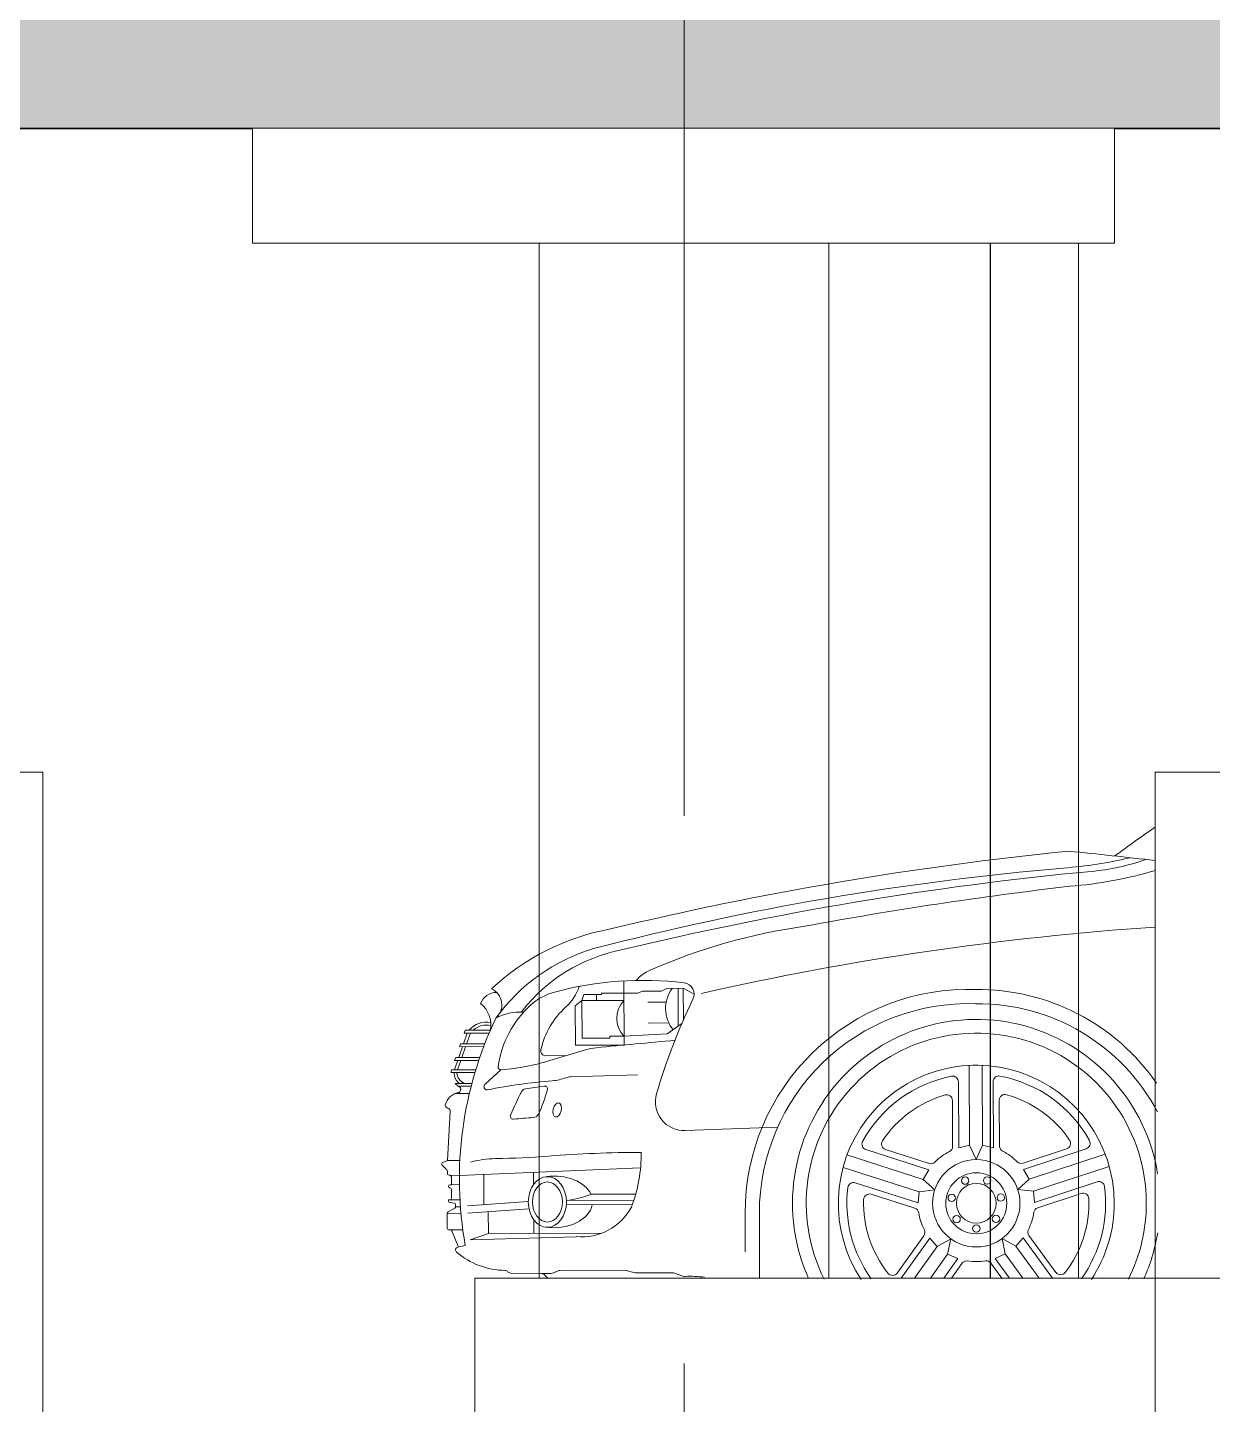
# Model space of a CAD drawing. Header units: millimetres. Extents: x 51154 to 151340, y -24069 to 30962.
# Drawn here: x 134389 to 136451, y -8570 to -6175 of the extents above; entities that cross this region are included whole.
import ezdxf

# ---------------------------------------------------------------- set-up
doc = ezdxf.new("R2010")
doc.units = ezdxf.units.MM
doc.linetypes.add('Осевые', pattern=[6350, 1270, -952.5, 3175, -952.5])
for name, color, linetype, lineweight, true_color in [('Оси-3', 7, 'Осевые', 9, 0xaaaaaa), ('Парковка-1', 7, 'Continuous', 9, 0xaaaaaa), ('Элементы узлов-1', 7, 'Continuous', 9, 0xaaaaaa)]:
    doc.layers.add(name, color=color, linetype=linetype, lineweight=lineweight, true_color=true_color)
for name, color, linetype, lineweight in [('Перекрытия', 7, 'Continuous', 9), ('Стены', 7, 'Continuous', 9), ('Структура _1_', 7, 'Continuous', 18), ('Штриховка разреза-2', 7, 'Continuous', 9)]:
    doc.layers.add(name, color=color, linetype=linetype, lineweight=lineweight)

# ---------------------------------------------------------------- blocks, each defined once
blk = doc.blocks.new('Прк_Свб_Механизированная парковка_Параллельная - Прк_Свб_Механизированная парковка_Параллельная-8455325-Разрез 1-1')
at = {"layer": 'Парковка-1'}
for p, q in [((74240.2, -7470), (73940.2, -7470)), ((73940.2, -7470), (73940.2, -8350)), ((74240.2, -7470), (73940.2, -7470)), ((73940.2, -7470), (73940.2, -9950)), ((72756.2, -8600), (72756.2, -8350)), ((72756.2, -8539.9), (72756.2, -8350)), ((72756.2, -8350), (73940.2, -8350)), ((72756.2, -8350), (73940.2, -8350))]:
    blk.add_line(p, q, dxfattribs=at)
at = {"layer": 'Элементы узлов-1'}
for p, q in [((73940.2, -9950), (73940.2, -7470)), ((73940.2, -7470), (74240.2, -7470)), ((73015.5, -7854.5), (72976.4, -7854.6)), ((72976.4, -7854.6), (72976.5, -7856.8)), ((73015.4, -7833.4), (73015.9, -7944.8)), ((73040.1, -7854.4), (73015.5, -7854.5)), ((73048, -7850.9), (73040.1, -7854.4)), ((73080.3, -7850.8), (73048, -7850.9)), ((73090.6, -7846.2), (73080.3, -7850.8)), ((73118.9, -7846.1), (73090.6, -7846.2)), ((73110.1, -7846.2), (73110.3, -7911.7)), ((73137.9, -7856.5), (73118.9, -7846.1)), ((73118.9, -7846.1), (73119.1, -7901.8)), ((72931, -7876.7), (72942.6, -7867.4)), ((72931.3, -7945.1), (72931, -7876.7)), ((72946.2, -7857), (72942.6, -7867.4)), ((72942.6, -7867.4), (73015.6, -7867.1)), ((72942.6, -7867.4), (72942.8, -7932.8)), ((72976.5, -7856.8), (72946.2, -7857)), ((72968, -7856.9), (72968, -7867.3)), ((73057.6, -7870.1), (73089.2, -7870)), ((72743.2, -7924), (72736.6, -7942.8)), ((72737.9, -7924), (72739.7, -7919)), ((72781.2, -7923.9), (72737.9, -7924)), ((72739.7, -7919), (72783.3, -7918.9)), ((72748.5, -7924), (72741.9, -7942.7)), ((73015.8, -7929.1), (73091.1, -7925.5)), ((73057.7, -7906.5), (73094, -7906.4)), ((73091.1, -7925.5), (73116.7, -7907.1)), ((72734.8, -7947.8), (72728.2, -7966.5)), ((72729.5, -7947.8), (72731.3, -7942.8)), ((72771.6, -7947.6), (72729.5, -7947.8)), ((72731.3, -7942.8), (72773.6, -7942.6)), ((72740.1, -7947.8), (72733.5, -7966.5)), ((73015.9, -7944.8), (72931.3, -7945.1)), ((72942.8, -7932.8), (72991.4, -7932.6)), ((72991.4, -7929.2), (73015.8, -7929.1)), ((72991.4, -7932.6), (72991.4, -7929.2)), ((72721.1, -7971.6), (72722.9, -7966.6)), ((72763.2, -7971.4), (72721.1, -7971.6)), ((72726.4, -7971.5), (72722, -7984)), ((72722.9, -7966.6), (72764.9, -7966.4)), ((72731.7, -7971.5), (72726, -7987.8)), ((72878, -7963.4), (72914.5, -7963.2)), ((72892.4, -7969.8), (72948.9, -7953.1)), ((72756.4, -7992.7), (72715.2, -7992.8)), ((72758, -7987.7), (72715.7, -7987.8)), ((72801.7, -7987.7), (72774, -8012.6)), ((72922.9, -7999.9), (73039.3, -7996.6)), ((73617.2, -8119.2), (73616.6, -7980.2)), ((73639.3, -7980.1), (73639.8, -8119.1)), ((72751.2, -8011.4), (72722.2, -8011.5)), ((72749.9, -8016.4), (72727.9, -8016.5)), ((72731.6, -8022.4), (72731.4, -8023.6)), ((73598.3, -8123.5), (73597.8, -8008.8)), ((73658.7, -8123.3), (73658.3, -8008.6)), ((72746.8, -8028.9), (72722.6, -8029)), ((73587.6, -8120.9), (73587.3, -8041.2)), ((73669.3, -8120.6), (73669, -8040.9)), ((72713.6, -8060.1), (72708.4, -8145.8)), ((73283.1, -8087.9), (73122.3, -8093.5)), ((73403.9, -8136), (73536.2, -8178.5)), ((73546.1, -8161.8), (73436.8, -8126.7)), ((73546.8, -8150.8), (73470.9, -8126.5)), ((73617.2, -8119.2), (73598.3, -8123.5)), ((73628.6, -8144.1), (73617.2, -8119.2)), ((73639.8, -8119.1), (73628.6, -8144.1)), ((73639.8, -8119.1), (73658.7, -8123.3)), ((73710.4, -8150.2), (73786.1, -8125.3)), ((73711.2, -8161.1), (73820.2, -8125.3)), ((73853.2, -8134.3), (73721.2, -8177.8)), ((72699.4, -8153.7), (72707.6, -8162.1)), ((72708.4, -8145.8), (72700.5, -8148.9)), ((72708.4, -8145.8), (72730.2, -8145.7)), ((72708.4, -8164.1), (72708.6, -8168.4)), ((73044.7, -8158.6), (72729.4, -8171.9)), ((72858.3, -8166.4), (72858.4, -8187.3)), ((73529.3, -8200), (73397, -8157.6)), ((73536.2, -8178.5), (73546.1, -8161.8)), ((73721.2, -8177.8), (73711.2, -8161.1)), ((73728.2, -8199.2), (73860.2, -8155.8)), ((72711.5, -8171.3), (72712.5, -8171.3)), ((72712.5, -8171.3), (72729.4, -8171.5)), ((72715.5, -8187.7), (72713.4, -8187.7)), ((72715.4, -8174.3), (72715.5, -8187.7)), ((72715.5, -8187.7), (72729.5, -8187.6)), ((72772, -8170.1), (72772.2, -8222.5)), ((73527.6, -8219.3), (73418.4, -8184.3)), ((73536.2, -8178.5), (73556.5, -8196.9)), ((73721.2, -8177.8), (73701, -8196.3)), ((73730.1, -8218.5), (73839, -8182.7)), ((72710.4, -8190.7), (72710.4, -8190.9)), ((72712.6, -8214.3), (72710.5, -8214.3)), ((72710.5, -8214.3), (72710.5, -8215.9)), ((72730.4, -8214.3), (72712.6, -8214.3)), ((72715.5, -8195.9), (72715.6, -8211.3)), ((72915.6, -8215), (73033, -8214.6)), ((72958.2, -8204.4), (73036.2, -8204.2)), ((73521.9, -8228.6), (73445.9, -8204.3)), ((73529.3, -8200), (73527.6, -8219.3)), ((73556.5, -8196.9), (73529.3, -8200)), ((73701, -8196.3), (73728.2, -8199.2)), ((73728.2, -8199.2), (73730.1, -8218.5)), ((73735.9, -8227.8), (73811.7, -8202.9)), ((72732.1, -8237.4), (72708.2, -8237.5)), ((72708.2, -8237.5), (72708.3, -8263.2)), ((72721.2, -8228.7), (72709.8, -8234.9)), ((72713.2, -8218.8), (72720.2, -8219.7)), ((72722.8, -8222.6), (72722.8, -8226.1)), ((72722.8, -8226.1), (72731.1, -8226)), ((72743.7, -8224.6), (72849.2, -8217)), ((72743.8, -8237.1), (72850.4, -8229.4)), ((72779.8, -8272.6), (72779.6, -8234.5)), ((72915.5, -8222.8), (73030.4, -8222.4)), ((73226.5, -8237.3), (73226.8, -8304.7)), ((73251.8, -8350), (73251.4, -8237.2)), ((72858.7, -8248.5), (72858.7, -8272.3)), ((72711.3, -8266.2), (72713.3, -8266.2)), ((72712.3, -8266.2), (72735.3, -8266.1)), ((72716, -8268.1), (72727.6, -8296.2)), ((72748.4, -8283.6), (72779.8, -8272.6)), ((72932.7, -8278.1), (72748.4, -8283.6)), ((72779.8, -8272.6), (72977.9, -8271.8)), ((73537.7, -8276.7), (73491, -8341.4)), ((73547.9, -8280.8), (73498, -8350)), ((73560.7, -8295.3), (73547.9, -8280.8)), ((73560.7, -8295.3), (73584.4, -8281.7)), ((73584.4, -8281.7), (73579, -8308.5)), ((73679.4, -8308.1), (73673.7, -8281.3)), ((73673.7, -8281.3), (73697.6, -8294.8)), ((73697.6, -8294.8), (73710.3, -8280.2)), ((73710.3, -8280.2), (73761.5, -8350)), ((73720.5, -8276), (73767.6, -8340.3)), ((72726.6, -8296.4), (72739.6, -8293.5)), ((73521.3, -8350), (73560.7, -8295.3)), ((73579, -8308.5), (73549.1, -8350)), ((73579, -8308.5), (73596.9, -8316.1)), ((73679.4, -8308.1), (73661.6, -8315.9)), ((73710, -8350), (73679.4, -8308.1)), ((73697.6, -8294.8), (73738.1, -8350)), ((73596.9, -8316.1), (73572.4, -8350)), ((73604, -8324.5), (73585.6, -8350)), ((73654.5, -8324.3), (73673.4, -8350)), ((73661.6, -8315.9), (73686.6, -8350)), ((72756.2, -8600), (72756.2, -8350)), ((72756.2, -8350), (76762.2, -8350)), ((72818.4, -8341.5), (72870.9, -8342)), ((72870.9, -8342), (72889, -8341.9)), ((72878.2, -8345.2), (72880.4, -8347.6)), ((72893, -8341.1), (72901, -8337.6)), ((72904.9, -8336.8), (73017.5, -8336.4)), ((73017.5, -8336.4), (73035.5, -8341)), ((73035.5, -8341), (73100.4, -8340.8)), ((73103.7, -8341.3), (73118.5, -8346.6))]:
    blk.add_line(p, q, dxfattribs=at)
for centre, radius in [((73628.9, -8220), 76), ((73628.9, -8220), 53.1), ((73628.9, -8220), 34.5), ((73609.7, -8180.6), 6.42), ((73647.7, -8180.5), 6.42), ((73586.1, -8210.5), 6.42), ((73671.5, -8210.1), 6.42), ((73594.7, -8247.5), 6.42), ((73629, -8263.9), 6.42), ((73663.2, -8247.2), 6.42)]:
    blk.add_circle(centre, radius, dxfattribs=at)
for centre, radius, start, end in [((75760.2, -10178.8), 3184.5, 124.888, 126.4083), ((74386.8, -13540.2), 5962.7, 95.74068, 103.52661), ((72052.5, -24176.5), 16659.9, 83.49383, 84.01239), ((74197.4, -12527.4), 4908.1, 94.8685, 104.5662), ((73716.3, -6839.4), 800.2, 274.6254, 283.0487), ((73793.1, -7251.3), 393.1, 275.2546, 289.4432), ((74369.3, -13389.2), 5771.8, 95.37104, 103.60953), ((73732.1, -6929.3), 741.8, 274.6073, 286.327), ((74623, -14744.3), 7124.4, 96.70069, 100.4542), ((73066.4, -8148.7), 412.5, 100.3678, 132.9774), ((73473.8, -8755.2), 1027, 98.0339, 113.6844), ((74282.7, -12844.3), 5116.1, 93.8398, 102.7858), ((73056.4, -8088.5), 325.2, 106.682, 144.1528), ((73067.2, -8064.2), 290.2, 101.134, 142.0345), ((73086.4, -7873.5), 64, 113.0703, 140.1857), ((72795.4, -7885), 31.9, 92.3572, 156.6416), ((72772.4, -7875), 30.8, 311.4127, 65.517), ((72920.6, -7949.4), 100, 105.0344, 132.2246), ((73049.2, -8427.9), 595.5, 83.1436, 105.0344), ((72861.3, -7818.7), 80.2, 311.7943, 342.3945), ((73146.4, -7881.1), 58.2, 143.2389, 219.4742), ((73117.9, -7856.5), 20, 334.2256, 83.1436), ((73615.2, -8236.5), 388.6, 88.0502, 180.1141), ((73631.4, -8226.9), 378.8, 34.7485, 90.6275), ((72735.6, -7910.1), 48.6, 349.5146, 51.0492), ((72973.2, -8007.4), 178.3, 132.2246, 171.8068), ((73007.8, -7982.7), 139.7, 131.7943, 167.6246), ((73047.9, -7898), 44.7, 136.3173, 224.1217), ((74103, -8332.2), 1074, 154.2256, 163.626), ((73615.2, -8236.5), 363.8, 88.0502, 180.1141), ((73631.4, -8226.9), 354, 27.9181, 90.6275), ((73381, -8178.4), 651.6, 154.5158, 190.1694), ((72834.2, -7974.4), 86.8, 85.5453, 118.4668), ((73464.2, -8167.4), 686.3, 155.7605, 155.9412), ((73628.9, -8220), 319.8, 9.25, 204.1915), ((72775.9, -7942.9), 37.9, 77.7391, 140.9527), ((72775.9, -7942.9), 32.9, 75.5252, 133.4054), ((73628.9, -8220), 295.9, 0.2195, 206.4547), ((72977.2, -8049), 100, 95.6277, 106.4524), ((74361.8, -22099.9), 14219, 95.07279, 95.62768), ((72781, -7644.3), 344, 273.4966, 288.8807), ((72880.1, -7954.6), 9.01, 167.6246, 256.0634), ((72743.4, -7993), 28.2, 169.492, 179.7212), ((72743.4, -7993), 23.2, 179.6137, 233.1243), ((72743.4, -7993), 23.2, 157.9645, 167.1406), ((72746, -7992.1), 20.8, 182.0444, 248.5052), ((72801.7, -7982.7), 5, 171.8068, 273.4966), ((73628.9, -8220), 240.1, 0.2195, 213.4911), ((73628.9, -8220), 225.1, 100.9918, 151.4472), ((73587.8, -8008.9), 10, 0.2195, 100.9918), ((73668.3, -8008.6), 10, 79.4472, 180.2195), ((73628.9, -8220), 225.1, 28.9918, 79.4472), ((72743.4, -7993), 28.2, 221.2227, 239.6769), ((72726.7, -8021.6), 5, 350.6413, 59.6769), ((72777.9, -8016.9), 5.81, 132.0038, 276.6147), ((72966.4, -8956.3), 952.3, 94.5444, 101.3771), ((72846.2, -8030.9), 10, 100.0256, 152.121), ((72971, -8737.3), 727.3, 97.4217, 100.0256), ((72649.7, -7960.8), 240.9, 334.2776, 345.2097), ((72877.8, -8021), 5, 345.2097, 97.4217), ((72884.1, -7920.2), 87, 274.5444, 290.5725), ((72925.1, -8029.7), 29.8, 94.2265, 110.5725), ((72732.8, -8056), 28.9, 100.8002, 165.8159), ((72726.5, -8022.8), 5, 280.8002, 350.6413), ((73258.5, -8249), 476.4, 152.121, 157.4992), ((73120.6, -8043.6), 50, 163.626, 272.0177), ((73628.9, -8220), 196.1, 106.0789, 146.3601), ((73577.3, -8041.2), 10, 0.2195, 106.0789), ((73679, -8040.8), 10, 74.3601, 180.2195), ((73628.9, -8220), 196.1, 34.0789, 74.3601), ((72711.5, -8048.5), 6.71, 184.2229, 255.562), ((72708.6, -8059.8), 5, 356.5308, 75.562), ((72822.9, -8068.6), 5, 157.4992, 274.884), ((72857.7, -8061), 10, 273.6352, 334.2776), ((72960.3, -9676.4), 1608.6, 93.6352, 94.884), ((73439.9, -8117.2), 10, 151.4472, 252.2195), ((73473.9, -8117), 10, 146.3601, 252.2195), ((73783, -8115.8), 10, 288.2195, 34.0789), ((73817, -8115.8), 10, 288.2195, 28.9918), ((72792.9, -8301.8), 159.5, 90.2195, 106.139), ((72781.2, -6938), 1204.3, 270.5296, 274.9172), ((73054.4, -10359.4), 2228, 90.2195, 94.3763), ((72782.2, -8133.2), 263.7, 339.2478, 0.3936), ((73628.9, -8220), 101.5, 117.3498, 135.0892), ((73577.6, -8121), 10, 297.3498, 0.2195), ((73679.3, -8120.6), 10, 180.2195, 243.0892), ((73628.9, -8220), 101.5, 45.3498, 63.0892), ((72701.6, -8151.7), 3, 111.4373, 224.3344), ((72705.4, -8164.2), 3, 1.8959, 44.3344), ((73549.9, -8141.3), 10, 252.2195, 315.0892), ((73707.2, -8140.7), 10, 225.3498, 288.2195), ((72711.6, -8168.3), 3, 181.8959, 268.1755), ((72713.4, -8190.7), 3, 90.2195, 180.2195), ((72712.4, -8174.3), 3, 0.2195, 88.1755), ((73415.3, -8193.8), 10, 72.2195, 172.9918), ((73842.2, -8192.2), 10, 7.4472, 108.2195), ((72712.4, -8190.9), 2, 180.2195, 270.2195), ((72712.5, -8195.9), 3, 0.2195, 90.2195), ((72712.6, -8211.3), 3, 270.2195, 0.2195), ((72897.3, -8050.3), 165.8, 276.3448, 291.5647), ((73628.9, -8220), 225.1, 172.9918, 215.6893), ((73628.9, -8220), 196.1, 178.0789, 218.3601), ((73442.9, -8213.8), 10, 72.2195, 178.0789), ((73628.9, -8220), 196.1, 322.0789, 2.3601), ((73628.9, -8220), 225.1, 324.3185, 7.4472), ((73814.8, -8212.4), 10, 2.3601, 108.2195), ((72711.2, -8237.5), 3, 118.2037, 180.2195), ((72713.5, -8215.8), 3, 180.2195, 263.1652), ((72719.8, -8222.6), 3, 0.2195, 83.1652), ((72719.8, -8226.1), 3, 298.2037, 0.2195), ((72942.3, -8180.4), 98.1, 264.385, 331.87), ((73518.8, -8238.2), 10, 9.3498, 72.2195), ((73628.9, -8220), 101.5, 189.3498, 207.0892), ((73628.9, -8220), 101.5, 333.3498, 351.0892), ((73739, -8237.3), 10, 108.2195, 171.0892), ((73628.9, -8220), 240.1, 326.5133, 0.2195), ((73628.9, -8220), 295.9, 333.5341, 0.2195), ((72711.3, -8263.2), 3, 180.2195, 270.2195), ((72713.3, -8269.2), 3, 22.2999, 90.2195), ((73529.6, -8270.8), 10, 324.2195, 27.0892), ((73728.5, -8270.1), 10, 153.3498, 216.2195), ((73628.9, -8220), 319.8, 335.7058, 350.7646), ((72727.7, -8301.3), 5, 102.6339, 229.6625), ((72810.6, -8203.7), 133.1, 229.6625, 269.2579), ((73612.1, -8330.3), 10, 81.3498, 144.2195), ((73628.9, -8220), 101.5, 261.3498, 279.0892), ((73646.5, -8330.2), 10, 36.2195, 99.0892), ((72808.9, -8342), 5.28, 34.5057, 89.9345), ((72819.6, -8332.3), 9.29, 226.7273, 262.612), ((72870.8, -8352), 10, 42.5971, 89.4289), ((72887.8, -8340.9), 10, 222.5971, 246.2531), ((72889, -8331.9), 10, 270.2195, 293.3647), ((72904.9, -8346.8), 10, 90.2195, 113.3647), ((73100.4, -8350.8), 10, 70.4639, 90.2195), ((73121.8, -8337.2), 10, 250.4639, 271.9185), ((73129.9, -8579.3), 232.3, 83.5759, 91.9185), ((73482.9, -8335.5), 10, 218.3601, 324.2195), ((73775.7, -8334.4), 10, 216.2195, 322.0789)]:
    blk.add_arc(centre, radius, start, end, dxfattribs=at)
for centre, major_axis, ratio in [((72899.5, -8057.7), (2.8, 12.2), 0.578435), ((72882.5, -8217.8), (-0.2, 44), 0.754102), ((72882.5, -8217.8), (-0.1, 34.8), 0.747903)]:
    blk.add_ellipse(centre, major_axis=major_axis, ratio=ratio, dxfattribs=at)
for start_param, end_param in [(0.28382, 1.757865), (4.4818, 6.156586)]:
    blk.add_ellipse((72894.1, -8217.7), major_axis=(67, 0.8), ratio=0.670423, start_param=start_param, end_param=end_param, dxfattribs=at)
blk = doc.blocks.new('Прк_Свб_Механизированная парковка_Параллельная - Прк_Свб_Механизированная парковка_Параллельная-V284-Разрез 1-1')
at = {"layer": 'Парковка-1'}
for q in [(116040.7, -7470), (116240.7, -9950)]:
    blk.add_line((116240.7, -7470), q, dxfattribs=at)

msp = doc.modelspace()

# ---------------------------------------------------------------- hatches: boundary and pattern name
at = {"layer": 'Штриховка разреза-2'}
h = msp.add_hatch(dxfattribs=at)
h.set_pattern_fill('FP_2', color=256, style=0, pattern_type=2)
h.set_pattern_definition([(45, (99498.54, 6475), (-424.264, 424.264), [600, -100, 20, -100]), (45, (99498.54, 6899), (-424.264, 424.264), [])])
h.paths.add_polyline_path([(116811.8, -6350), (141820.5, -6350), (141820.5, -6100), (104181.6, -6100), (104181.6, -6350), (115284.9, -6350)], flags=0)
h.paths.add_polyline_path([(59170.2, -6350), (67441.6, -6350), (67441.6, -6100), (59031.6, -6100), (59031.6, -6350)], flags=0)
h.paths.add_polyline_path([(67951.6, -6350), (82081.6, -6350), (82081.6, -6100), (67951.6, -6100)], flags=0)

# ---------------------------------------------------------------- linework, layer by layer
at = {"layer": 'Оси-3'}
msp.add_line((135531.6, -22468.7), (135531.6, 29000), dxfattribs=at)
at = {"layer": 'Перекрытия'}
for p, q in [((134780.5, -6350), (134780.5, -6550)), ((134780.5, -6350), (134780.5, -6550)), ((134780.5, -6350), (136280.5, -6350)), ((134780.5, -6350), (136280.5, -6350)), ((134980.5, -6350), (136080.5, -6350)), ((134980.5, -6350), (136080.5, -6350)), ((136280.5, -6350), (136280.5, -6550)), ((136280.5, -6350), (136280.5, -6550)), ((136280.5, -6550), (134780.5, -6550)), ((135281.6, -6550), (134780.5, -6550)), ((135281.6, -6550), (134980.5, -6550)), ((135281.6, -6550), (134980.5, -6550)), ((136080.5, -6550), (135781.6, -6550)), ((136280.5, -6550), (135781.6, -6550)), ((136080.5, -6550), (135781.6, -6550))]:
    msp.add_line(p, q, dxfattribs=at)
at = {"layer": 'Стены'}
for p, q in [((133703.4, -6351), (134780.5, -6351)), ((139535.9, -6351), (136280.5, -6351)), ((135279.6, -8350), (135279.6, -6550)), ((135783.6, -6550), (135783.6, -8350)), ((136064.2, -8350), (136064.2, -6550)), ((136064.9, -6550), (136064.9, -8350)), ((136218, -8350), (136218, -6550))]:
    msp.add_line(p, q, dxfattribs=at)
at = {"layer": 'Структура _1_'}
msp.add_line((104481.6, -6350), (141820.5, -6350), dxfattribs=at)

# ---------------------------------------------------------------- block references
at = {"layer": 'Парковка-1'}
for name, p in [('Прк_Свб_Механизированная парковка_Параллельная - Прк_Свб_Механизированная парковка_Параллельная-V284-Разрез 1-1', (18174.9, 0)), ('Прк_Свб_Механизированная парковка_Параллельная - Прк_Свб_Механизированная парковка_Параллельная-8455325-Разрез 1-1', (62411.3, 0))]:
    msp.add_blockref(name, p, dxfattribs=at)

doc.saveas('drawing.dxf')
